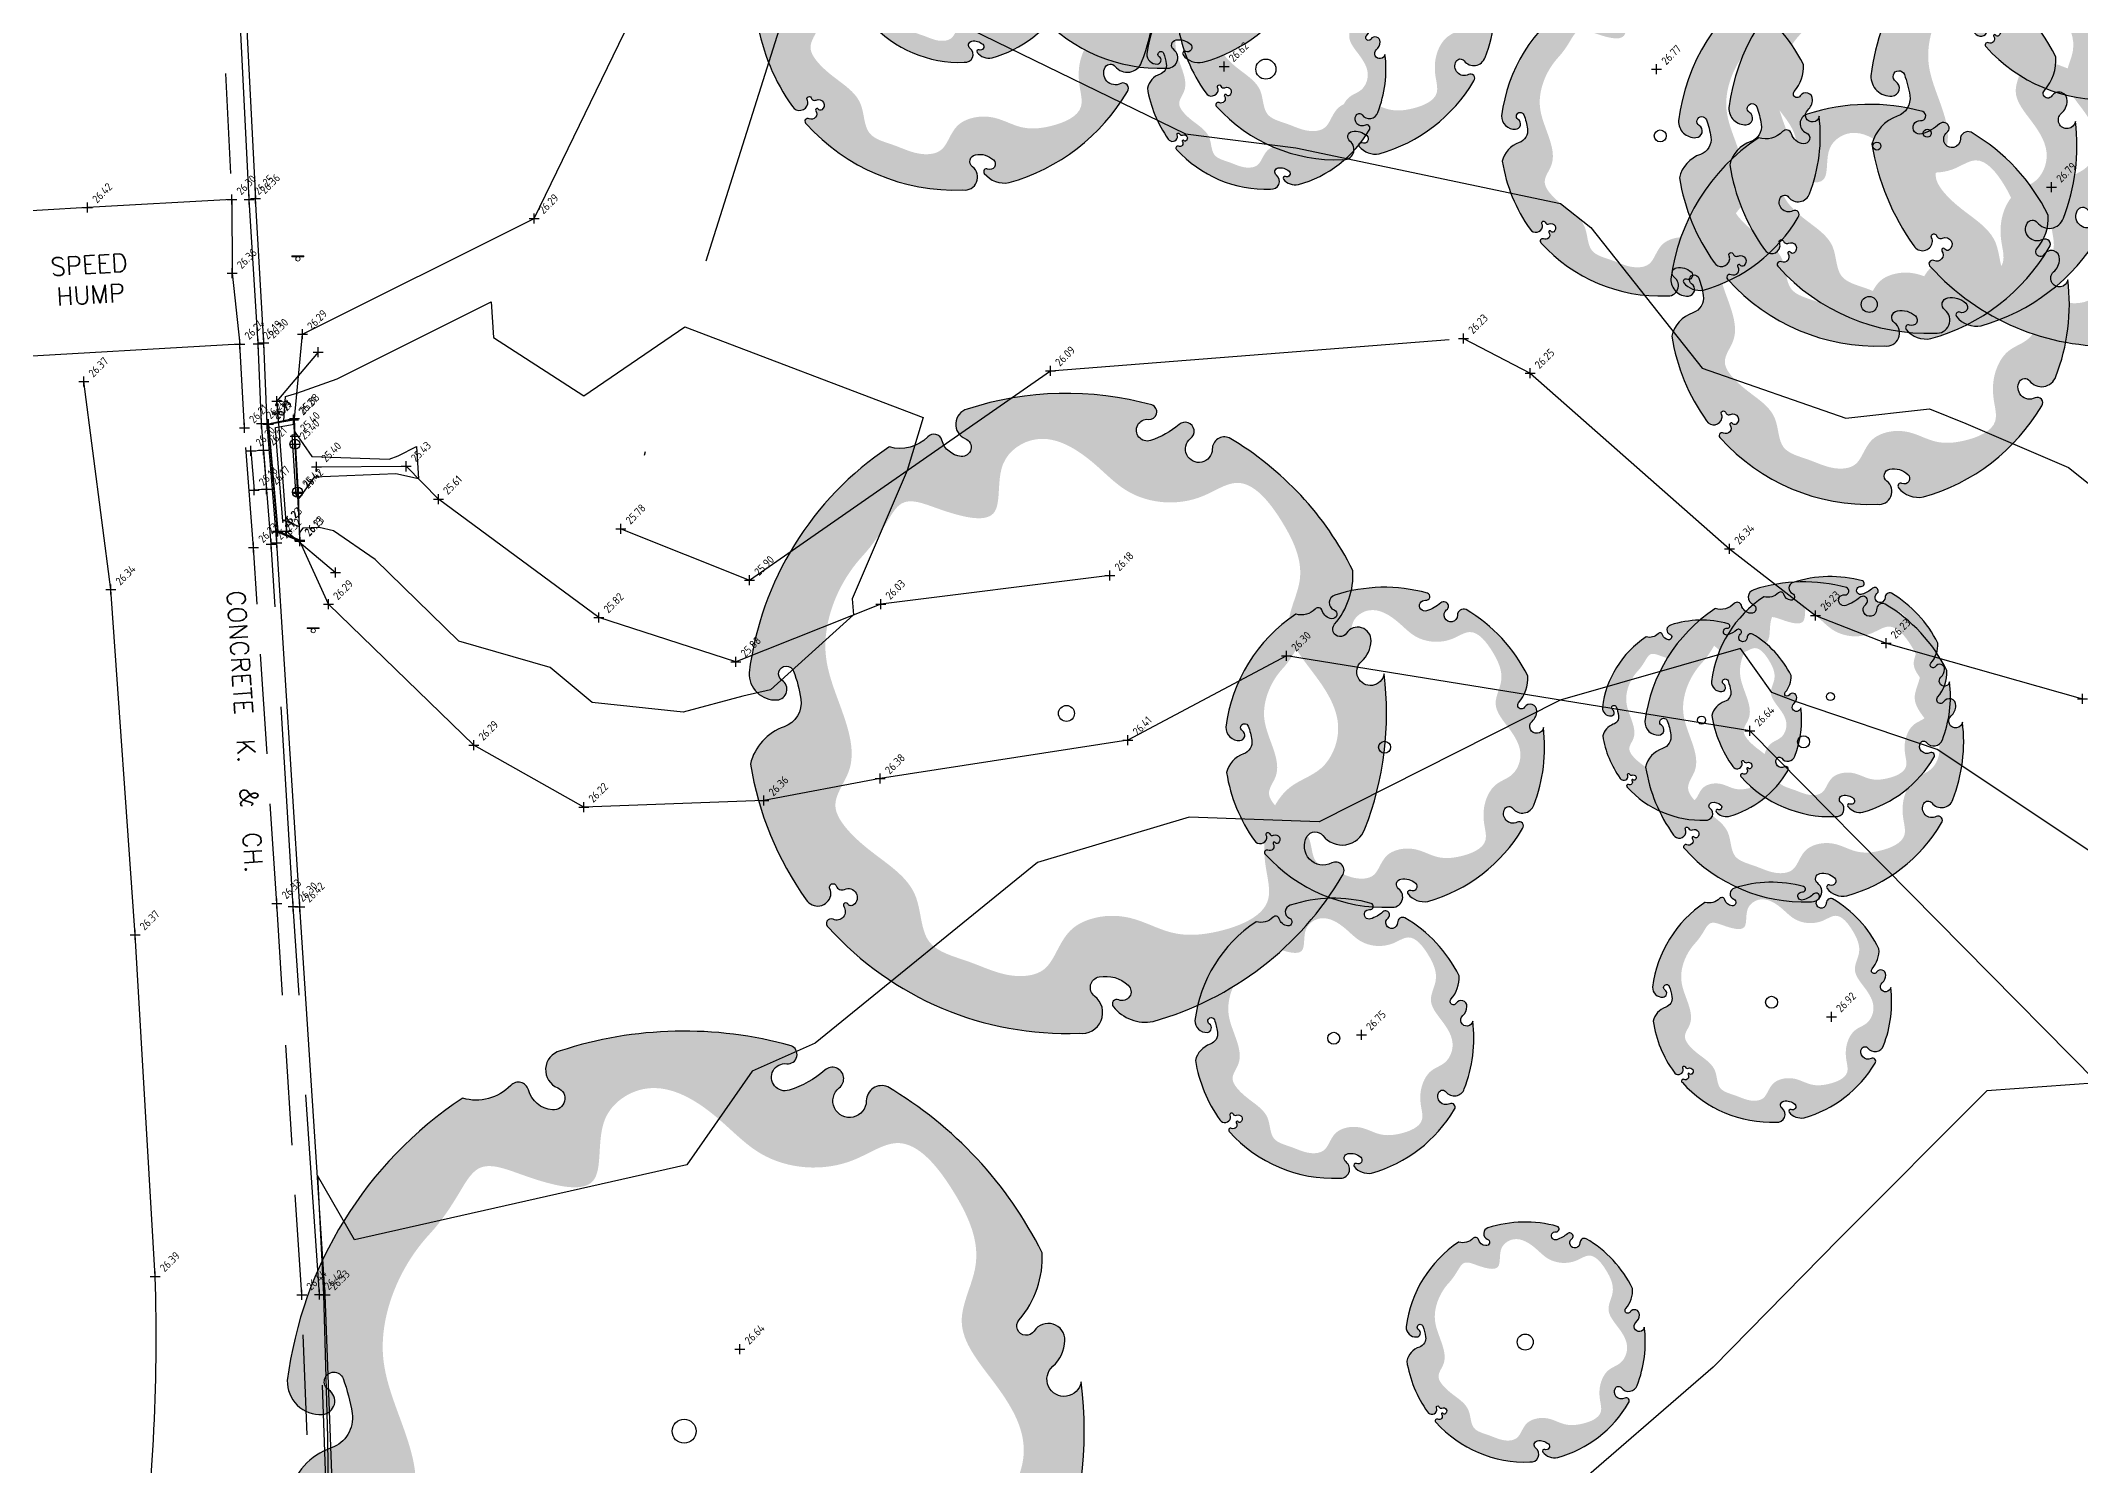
# Model space of a CAD drawing. Header units: metres. Extents: x 245957 to 247358, y 7418632 to 7419642.
# Drawn here: x 246377.6 to 246428.5, y 7418990.4 to 7419026 of the extents above; entities that cross this region are included whole.
import ezdxf
from ezdxf.enums import TextEntityAlignment as Align

# ---------------------------------------------------------------- set-up
doc = ezdxf.new("R2010")
doc.units = ezdxf.units.M
for name, pattern in [('DASHDOT', [10, 5, -2.5, 0, -2.5]), ('DASHED', [0.75, 0.5, -0.25]), ('HIDDEN', [0.375, 0.25, -0.125]), ('PHANTOM', [2.5, 1.25, -0.25, 0.25, -0.25, 0.25, -0.25])]:
    doc.linetypes.add(name, pattern=pattern)
for name, color, linetype in [('-TEXT', 7, 'Continuous'), ('102_TOP_OF_BANK', 37, 'PHANTOM'), ('102_TOP_OF_BANK-L', 37, 'PHANTOM'), ('102_TOP_OF_BANK-S', 37, 'PHANTOM'), ('103_TOE_OF_BATTER', 37, 'DASHDOT'), ('103_TOE_OF_BATTER-L', 37, 'DASHDOT'), ('103_TOE_OF_BATTER-S', 37, 'DASHDOT'), ('104_EXISTING_SURFACE-L', 35, 'Continuous'), ('104_EXISTING_SURFACE-S', 35, 'Continuous'), ('110_GROUND_BREAKLINE', 35, 'Continuous'), ('110_GROUND_BREAKLINE-L', 35, 'Continuous'), ('110_GROUND_BREAKLINE-S', 35, 'Continuous'), ('201_SINGLE_TREE-H', 63, 'Continuous'), ('201_SINGLE_TREE-S', 96, 'Continuous'), ('307_WING_WALL', 84, 'Continuous'), ('307_WING_WALL-L', 84, 'Continuous'), ('307_WING_WALL-S', 84, 'Continuous'), ('309_GRATED_PIT', 84, 'Continuous'), ('309_GRATED_PIT-L', 84, 'Continuous'), ('309_GRATED_PIT-S', 84, 'Continuous'), ('321_INVERT_OF_PIPE', 84, 'Continuous'), ('321_INVERT_OF_PIPE-L', 84, 'Continuous'), ('321_INVERT_OF_PIPE-S', 84, 'Continuous'), ('408_BACK_OF_KERB', 10, 'Continuous'), ('408_BACK_OF_KERB-L', 10, 'Continuous'), ('408_BACK_OF_KERB-S', 10, 'Continuous'), ('418_LANE_LINE_SOLID', 53, 'Continuous'), ('418_LANE_LINE_SOLID-L', 53, 'Continuous'), ('418_LANE_LINE_SOLID-S', 53, 'Continuous'), ('423_SPEED_HUMP', 163, 'Continuous'), ('423_SPEED_HUMP-L', 163, 'Continuous'), ('423_SPEED_HUMP-S', 163, 'Continuous'), ('501_GUARD_RAIL-BARR', 89, 'DASHDOT'), ('501_GUARD_RAIL-BARR-S', 89, 'Continuous'), ('503_SIGN-S', 89, 'Continuous'), ('Surface_Contours_Major', 4, 'Continuous'), ('Surface_Contours_Minor', 253, 'Continuous')]:
    doc.layers.add(name, color=color, linetype=linetype)
for name, color, linetype, true_color in [('406_LIP_OF_KERB', 7, 'HIDDEN', 0xff4100), ('406_LIP_OF_KERB-L', 7, 'HIDDEN', 0xff4100), ('406_LIP_OF_KERB-S', 7, 'HIDDEN', 0xff4100), ('407_INVERT_OF_KERB', 7, 'DASHED', 0xff4100), ('407_INVERT_OF_KERB-L', 7, 'DASHED', 0xff4100), ('407_INVERT_OF_KERB-S', 7, 'DASHED', 0xff4100)]:
    doc.layers.add(name, color=color, linetype=linetype, true_color=true_color)
doc.styles.add('ISO2.5', font='isocp.shx', dxfattribs={"height": 2.5})
doc.styles.get("Standard").update_dxf_attribs({"font": 'SIMPLEX.shx'})

# ---------------------------------------------------------------- blocks, each defined once
blk = doc.blocks.new('CROSS')
at = {"color": 0, "linetype": 'Continuous'}
for p, q in [((-0.5, 0), (0.5, 0)), ((0, -0.5), (0, 0.5))]:
    blk.add_line(p, q, dxfattribs=at)
blk = doc.blocks.new('503')
at = {"color": 0, "linetype": 'Continuous', "lineweight": 13}
for p, q in [((-0.51, 0.24), (0.49, 0.24)), ((-0.51, 0.18), (0.49, 0.18))]:
    blk.add_line(p, q, dxfattribs=at)
for p, q in [((-0.51, 0.24), (-0.51, 0.18)), ((0.49, 0.18), (0.49, 0.24))]:
    blk.add_line(p, q)
blk.add_circle((0, 0), 0.181, dxfattribs=at)
blk = doc.blocks.new('321')
at = {"layer": '321_INVERT_OF_PIPE', "color": 0, "linetype": 'Continuous'}
for p, q in [((-0.5, 0), (0.5, 0)), ((0, -0.5), (0, 0.5))]:
    blk.add_line(p, q, dxfattribs=at)
blk.add_circle((0, 0), 0.5, dxfattribs=at)
blk = doc.blocks.new('201T')
at = {"layer": '201_SINGLE_TREE-S'}
blk.add_circle((0, 0), 0.5, dxfattribs=at)
blk = doc.blocks.new('201C')
at = {"layer": '201_SINGLE_TREE-H', "transparency": 33554534}
h = blk.add_hatch(color=256, dxfattribs=at)
h.paths.add_polyline_path([(-0.3717, -0.3344, 0.222926), (0.0196, -0.4996, 0.770799), (0.0439, -0.4417, -0.650302), (0.0511, -0.4116, -0.234737), (0.0964, -0.4247, -0.847312), (0.0816, -0.4475, 0.78443), (0.0732, -0.4583, 0.276934), (0.1352, -0.4813, 0.193599), (0.4309, -0.2536, 0.800435), (0.4144, -0.2337, -0.75216), (0.3757, -0.1925, -0.528914), (0.4006, -0.1909, 0.594112), (0.4663, -0.1804, 0.123805), (0.4962, 0.0616, -1.41759), (0.4607, 0.0811, 0.206906), (0.4758, 0.1133, 0.759729), (0.4374, 0.1252, -1.073307), (0.4187, 0.1392, 0.194379), (0.4474, 0.2231, 0.144612), (0.2544, 0.4304, 0.53339), (0.2277, 0.4128, -1.592592), (0.1939, 0.4293, 1.030038), (0.1758, 0.4513, -0.10361), (0.1314, 0.4262, -1.238487), (0.1282, 0.4593, 0.884725), (0.1336, 0.4818, 0.147549), (-0.1551, 0.4753, 0.71725), (-0.1579, 0.4291, -0.864032), (-0.1646, 0.4015, -0.310704), (-0.1946, 0.4266, 0.58143), (-0.2167, 0.4321, -0.281558), (-0.2766, 0.4162), (-0.2775, 0.4159, 0.217121), (-0.4959, 0.0634), (-0.4959, 0.0634, 0.440011), (-0.4522, 0.021, 0.723973), (-0.4442, 0.0516, -1.384648), (-0.4262, 0.0659, -0.051107), (-0.4149, 0.0223, -0.361502), (-0.441, -0.0208, 0.256822), (-0.4937, -0.0791, 0.116166), (-0.4065, -0.2911, 0.67803), (-0.3682, -0.2843, 0.170035), (-0.3696, -0.274, -1.054701), (-0.3596, -0.2696, 0.431903), (-0.3468, -0.2749, -0.910728), (-0.3329, -0.2993, -0.42046), (-0.3418, -0.2976, 1.007885), (-0.3479, -0.3018, -0.766634), (-0.3646, -0.3216, 0.938602), (-0.3717, -0.3344)])
edge = h.paths.add_edge_path(flags=16)
edge.add_spline(control_points=[(-0.3177, 0.2468), (-0.303, 0.2628), (-0.2856, 0.2893), (-0.256, 0.3411), (-0.1928, 0.3155), (-0.0921, 0.286), (-0.1162, 0.3941), (-0.0359, 0.4462), (0.0392, 0.3985), (0.1028, 0.3299), (0.1957, 0.3214), (0.2784, 0.3804), (0.3442, 0.2961), (0.3785, 0.2147), (0.3303, 0.1307), (0.3915, 0.0592), (0.4378, -0.0139), (0.4055, -0.0919), (0.3459, -0.1091), (0.3102, -0.1666), (0.3057, -0.2282), (0.3286, -0.3091), (0.2408, -0.3447), (0.1647, -0.3496), (0.103, -0.3142), (0.0463, -0.3153), (0.0047, -0.3356), (-0.0139, -0.3682), (-0.0327, -0.4069), (-0.0927, -0.4151), (-0.1463, -0.3868), (-0.23, -0.3665), (-0.2245, -0.2773), (-0.2864, -0.2294), (-0.3344, -0.1941), (-0.3737, -0.1409), (-0.3276, -0.0866), (-0.344, -0.0009), (-0.3866, 0.0828), (-0.3665, 0.1796), (-0.3359, 0.2271), (-0.3177, 0.2468)], knot_values=[0, 0, 0, 0, 0.064972, 0.101243, 0.15652, 0.245586, 0.324463, 0.387907, 0.486094, 0.554514, 0.671826, 0.728629, 0.823661, 0.919885, 0.989953, 1.075257, 1.171704, 1.23593, 1.293575, 1.346478, 1.426142, 1.479146, 1.570817, 1.644481, 1.712561, 1.774901, 1.807, 1.846291, 1.885582, 1.928182, 2.007036, 2.074591, 2.151638, 2.226455, 2.293426, 2.340744, 2.397548, 2.47317, 2.587294, 2.673595, 2.754259, 2.754259, 2.754259, 2.754259], degree=3, periodic=0)
at = {"layer": '201_SINGLE_TREE-S'}
blk.add_lwpolyline([(-0.3717, -0.3344, 0.222926), (0.0196, -0.4996, 0.770799), (0.0439, -0.4417, -0.650302), (0.0511, -0.4116, -0.234737), (0.0964, -0.4247, -0.847312), (0.0816, -0.4475, 0.78443), (0.0732, -0.4583, 0.276934), (0.1352, -0.4813, 0.193599), (0.4309, -0.2536, 0.800435), (0.4144, -0.2337, -0.75216), (0.3757, -0.1925, -0.528914), (0.4006, -0.1909, 0.594112), (0.4663, -0.1804, 0.123805), (0.4962, 0.0616, -1.41759), (0.4607, 0.0811, 0.206906), (0.4758, 0.1133, 0.759729), (0.4374, 0.1252, -1.073307), (0.4187, 0.1392, 0.194379), (0.4474, 0.2231, 0.144612), (0.2544, 0.4304, 0.53339), (0.2277, 0.4128, -1.592592), (0.1939, 0.4293, 1.030038), (0.1758, 0.4513, -0.10361), (0.1314, 0.4262, -1.238487), (0.1282, 0.4593, 0.884725), (0.1336, 0.4818, 0.147549), (-0.1551, 0.4753, 0.71725), (-0.1579, 0.4291, -0.864032), (-0.1646, 0.4015, -0.310704), (-0.1946, 0.4266, 0.58143), (-0.2167, 0.4321, -0.281558), (-0.2766, 0.4162), (-0.2775, 0.4159, 0.217121), (-0.4959, 0.0634), (-0.4959, 0.0634, 0.440011), (-0.4522, 0.021, 0.723973), (-0.4442, 0.0516, -1.384648), (-0.4262, 0.0659, -0.051107), (-0.4149, 0.0223, -0.361502), (-0.441, -0.0208, 0.256822), (-0.4937, -0.0791, 0.116166), (-0.4065, -0.2911, 0.67803), (-0.3682, -0.2843, 0.170035), (-0.3696, -0.274, -1.054701), (-0.3596, -0.2696, 0.431903), (-0.3468, -0.2749, -0.910728), (-0.3329, -0.2993, -0.42046), (-0.3418, -0.2976, 1.007885), (-0.3479, -0.3018, -0.766634), (-0.3646, -0.3216, 0.938602), (-0.3717, -0.3344)], format="xyb", dxfattribs=at)
blk = doc.blocks.new('CK')
at = {"layer": '-TEXT'}
blk.add_text('CONCRETE  K.  &  CH.', height=0.45, dxfattribs=at).set_placement((-0.032, -0.236), align=Align.CENTER)

msp = doc.modelspace()

# ---------------------------------------------------------------- linework, layer by layer
at = {"layer": '102_TOP_OF_BANK', "ltscale": 20}
for p, q in [((246389.903, 7419021.547), (246394.233, 7419030.461)), ((246384.113, 7419018.65), (246389.903, 7419021.547)), ((246383.915, 7419016.546), (246384.113, 7419018.65)), ((246384.764, 7419011.901), (246384.049, 7419013.483)), ((246388.396, 7419008.381), (246384.764, 7419011.901)), ((246408.711, 7419010.612), (246404.748, 7419008.509)), ((246420.288, 7419008.735), (246408.711, 7419010.612)), ((246391.146, 7419006.833), (246388.396, 7419008.381)), ((246404.748, 7419008.509), (246398.556, 7419007.545)), ((246431.806, 7418997.075), (246420.288, 7419008.735)), ((246398.556, 7419007.545), (246395.648, 7419006.996)), ((246395.648, 7419006.996), (246391.146, 7419006.833))]:
    msp.add_line(p, q, dxfattribs=at)
at = {"layer": '103_TOE_OF_BATTER', "ltscale": 2}
for p, q in [((246397.211, 7419030.015), (246392.074, 7419013.788)), ((246402.809, 7419017.74), (246413.135, 7419018.547)), ((246413.135, 7419018.547), (246414.797, 7419017.677)), ((246395.287, 7419012.502), (246402.809, 7419017.74)), ((246414.797, 7419017.677), (246419.785, 7419013.286)), ((246384.468, 7419015.341), (246386.709, 7419015.35)), ((246386.709, 7419015.35), (246387.512, 7419014.531)), ((246391.524, 7419011.569), (246387.512, 7419014.531)), ((246392.074, 7419013.788), (246395.287, 7419012.502)), ((246419.785, 7419013.286), (246421.936, 7419011.624)), ((246404.297, 7419012.622), (246398.568, 7419011.908)), ((246398.568, 7419011.908), (246394.948, 7419010.467)), ((246394.948, 7419010.467), (246391.524, 7419011.569)), ((246421.936, 7419011.624), (246423.696, 7419010.929)), ((246423.696, 7419010.929), (246428.603, 7419009.535))]:
    msp.add_line(p, q, dxfattribs=at)
at = {"layer": '110_GROUND_BREAKLINE'}
for p, q in [((246383.915, 7419016.546), (246383.261, 7419016.408)), ((246383.936, 7419016.1), (246383.915, 7419016.546)), ((246383.261, 7419016.408), (246383.48, 7419013.714)), ((246384.016, 7419014.678), (246383.936, 7419016.1)), ((246384.049, 7419013.483), (246384.016, 7419014.678)), ((246383.48, 7419013.714), (246384.049, 7419013.483))]:
    msp.add_line(p, q, dxfattribs=at)
at = {"layer": '307_WING_WALL'}
for p, q in [((246383.269, 7419016.401), (246383.893, 7419016.514)), ((246383.893, 7419016.514), (246384.045, 7419013.502)), ((246383.269, 7419016.401), (246383.498, 7419013.727)), ((246384.045, 7419013.502), (246383.498, 7419013.727))]:
    msp.add_line(p, q, dxfattribs=at)
at = {"layer": '309_GRATED_PIT'}
for p, q in [((246382.824, 7419015.738), (246383.142, 7419015.755)), ((246382.824, 7419015.738), (246382.905, 7419014.752)), ((246383.142, 7419015.755), (246383.216, 7419014.777)), ((246383.216, 7419014.777), (246382.905, 7419014.752))]:
    msp.add_line(p, q, dxfattribs=at)
at = {"layer": '321_INVERT_OF_PIPE'}
msp.add_line((246383.928, 7419015.903), (246383.991, 7419014.704), dxfattribs=at)
at = {"layer": '406_LIP_OF_KERB', "ltscale": 10}
for p, q in [((246382.006, 7419028.911), (246382.347, 7419022.02)), ((246382.663, 7419016.314), (246382.547, 7419018.403)), ((246382.893, 7419013.325), (246382.663, 7419016.314)), ((246383.474, 7419004.422), (246382.893, 7419013.325)), ((246384.095, 7418994.643), (246383.474, 7419004.422)), ((246384.385, 7418987.395), (246384.095, 7418994.643))]:
    msp.add_line(p, q, dxfattribs=at)
at = {"layer": '407_INVERT_OF_KERB', "ltscale": 10}
for p, q in [((246382.784, 7419022.023), (246382.436, 7419028.924)), ((246383.007, 7419018.411), (246382.784, 7419022.023)), ((246383.088, 7419016.42), (246383.007, 7419018.411)), ((246383.336, 7419013.402), (246383.088, 7419016.42)), ((246383.883, 7419004.351), (246383.336, 7419013.402)), ((246384.537, 7418994.651), (246383.883, 7419004.351)), ((246384.794, 7418987.387), (246384.537, 7418994.651))]:
    msp.add_line(p, q, dxfattribs=at)
at = {"layer": '408_BACK_OF_KERB'}
for p, q in [((246382.589, 7419028.876), (246382.94, 7419022.045)), ((246383.152, 7419018.434), (246382.94, 7419022.045)), ((246383.23, 7419016.412), (246383.152, 7419018.434)), ((246383.478, 7419013.434), (246383.23, 7419016.412)), ((246384.052, 7419004.337), (246383.478, 7419013.434)), ((246384.682, 7418994.645), (246384.052, 7419004.337)), ((246384.952, 7418987.415), (246384.682, 7418994.645))]:
    msp.add_line(p, q, dxfattribs=at)
at = {"layer": '418_LANE_LINE_SOLID'}
for p, q in [((246379.325, 7419012.268), (246378.649, 7419017.467)), ((246379.931, 7419003.641), (246379.325, 7419012.268)), ((246380.433, 7418995.102), (246379.931, 7419003.641))]:
    msp.add_line(p, q, dxfattribs=at)
at = {"layer": '418_LANE_LINE_SOLID', "start_tangent": (0.493342, 0.869835), "end_tangent": (-0.03264, 0.999467)}
msp.add_spline([(246372.773, 7418967.147), (246375.638, 7418972.784), (246378.257, 7418979.356), (246379.997, 7418986.946), (246380.433, 7418995.102)], degree=3, dxfattribs=at)
at = {"layer": '423_SPEED_HUMP'}
for p, q in [((246378.743, 7419021.817), (246375.165, 7419021.609)), ((246382.347, 7419022.02), (246378.743, 7419021.817)), ((246382.347, 7419022.02), (246382.359, 7419020.175)), ((246382.359, 7419020.175), (246382.547, 7419018.403)), ((246382.547, 7419018.403), (246375.423, 7419017.99))]:
    msp.add_line(p, q, dxfattribs=at)
at = {"layer": '501_GUARD_RAIL-BARR'}
for p, q in [((246384.509, 7419018.203), (246383.476, 7419016.979)), ((246383.476, 7419016.979), (246383.715, 7419013.733)), ((246383.715, 7419013.733), (246384.944, 7419012.693))]:
    msp.add_line(p, q, dxfattribs=at)
at = {"layer": 'Surface_Contours_Major', "elevation": 26}
msp.add_lwpolyline([(246383.468, 7419015.943), (246383.442, 7419016.322), (246383.905, 7419016.407), (246383.907, 7419016.534), (246383.653, 7419016.49), (246383.693, 7419017.095), (246383.975, 7419017.18), (246384.986, 7419017.541), (246388.828, 7419019.46), (246388.888, 7419018.568), (246391.144, 7419017.108), (246393.671, 7419018.833), (246399.625, 7419016.567), (246399.231, 7419015.248), (246397.858, 7419012.036), (246397.884, 7419011.635), (246395.812, 7419009.766), (246395.12, 7419009.608), (246393.631, 7419009.209), (246391.354, 7419009.444), (246390.302, 7419010.324), (246388.023, 7419010.976), (246385.932, 7419013.018), (246384.893, 7419013.737), (246384.532, 7419013.821), (246384.122, 7419013.804), (246384.044, 7419013.696), (246384.037, 7419013.837), (246383.647, 7419014), (246383.628, 7419013.977)], close=True, dxfattribs=at)
at = {"layer": 'Surface_Contours_Major', "elevation": 27}
msp.add_lwpolyline([(246428.979, 7418999.937), (246426.219, 7418999.737), (246422.527, 7418996.043), (246419.377, 7418992.835), (246415.587, 7418989.554)], dxfattribs=at)
at = {"layer": 'Surface_Contours_Minor', "elevation": 26.5}
for points in [[(246400.816, 7419026.281), (246406.188, 7419023.657), (246408.942, 7419023.308), (246415.555, 7419021.92), (246416.314, 7419021.319), (246419.097, 7419017.805), (246422.691, 7419016.552), (246424.78, 7419016.787), (246425.688, 7419016.421), (246428.254, 7419015.322), (246433.016, 7419011.526)], [(246429.367, 7419005.35), (246424.977, 7419008.275), (246421.429, 7419009.47), (246420.839, 7419009.701), (246420.06, 7419010.796), (246415.552, 7419009.502), (246409.529, 7419006.467), (246406.274, 7419006.58), (246402.488, 7419005.449), (246396.929, 7419000.934), (246395.351, 7419000.236), (246393.72, 7418997.893), (246385.412, 7418996.019), (246384.489, 7418997.622), (246384.638, 7418994.647), (246384.742, 7418991.084), (246384.772, 7418988.047)]]:
    msp.add_lwpolyline(points, dxfattribs=at)
at = {"layer": 'Surface_Contours_Minor', "elevation": 25.5}
msp.add_lwpolyline([(246383.943, 7419014.848), (246383.855, 7419016.137), (246383.931, 7419016.151), (246383.932, 7419016.193), (246384.351, 7419015.596), (246386.281, 7419015.533), (246386.503, 7419015.612), (246386.964, 7419015.843), (246387.018, 7419015.034), (246386.448, 7419015.166), (246384.41, 7419015.081), (246384.02, 7419014.545), (246384.02, 7419014.564), (246383.967, 7419014.586), (246383.964, 7419014.583)], close=True, dxfattribs=at)

# ---------------------------------------------------------------- block references
at = {"layer": '-TEXT', "rotation": 273.7374301251751}
msp.add_blockref('CK', (246382.691, 7419008.688), dxfattribs=at)
at = {"layer": '102_TOP_OF_BANK-S', "xscale": 0.25, "yscale": 0.25, "zscale": 0.25}
for p in [(246389.903, 7419021.547), (246384.113, 7419018.65), (246384.764, 7419011.901), (246408.711, 7419010.612), (246420.288, 7419008.735), (246388.396, 7419008.381), (246404.748, 7419008.509), (246398.556, 7419007.545), (246391.146, 7419006.833), (246395.648, 7419006.996)]:
    msp.add_blockref('CROSS', p, dxfattribs=at)
at = {"layer": '103_TOE_OF_BATTER-S', "xscale": 0.25, "yscale": 0.25, "zscale": 0.25}
for p in [(246413.135, 7419018.547), (246402.809, 7419017.74), (246414.797, 7419017.677), (246384.468, 7419015.341), (246386.709, 7419015.35), (246387.512, 7419014.531), (246392.074, 7419013.788), (246419.785, 7419013.286), (246395.287, 7419012.502), (246404.297, 7419012.622), (246398.568, 7419011.908), (246391.524, 7419011.569), (246421.936, 7419011.624), (246423.696, 7419010.929), (246394.948, 7419010.467), (246428.603, 7419009.535)]:
    msp.add_blockref('CROSS', p, dxfattribs=at)
at = {"layer": '104_EXISTING_SURFACE-S', "xscale": 0.25, "yscale": 0.25, "zscale": 0.25}
for p in [(246407.151, 7419025.343), (246417.962, 7419025.273), (246427.833, 7419022.331), (246422.329, 7419001.591), (246410.582, 7419001.137), (246395.047, 7418993.287)]:
    msp.add_blockref('CROSS', p, dxfattribs=at)
at = {"layer": '110_GROUND_BREAKLINE-S', "xscale": 0.25, "yscale": 0.25, "zscale": 0.25}
for p in [(246383.261, 7419016.408), (246383.915, 7419016.546), (246383.936, 7419016.1), (246384.016, 7419014.678), (246383.48, 7419013.714), (246384.049, 7419013.483)]:
    msp.add_blockref('CROSS', p, dxfattribs=at)
at = {"layer": '201_SINGLE_TREE-S'}
for name, p, xscale, yscale, zscale in [('201C', (246405.54, 7419029.299), 8, 8, 8), ('201C', (246400.425, 7419027.255), 10, 10, 10), ('201C', (246429.171, 7419028.508), 8, 8, 8), ('201C', (246400.539, 7419028.447), 6, 6, 6), ('201C', (246409.945, 7419027.013), 8, 8, 8), ('201C', (246429.269, 7419024.352), 12, 12, 12), ('201C', (246424.725, 7419023.677), 10, 10, 10), ('201C', (246408.195, 7419025.278), 6, 6, 6), ('201C', (246423.467, 7419023.355), 10, 10, 10), ('201C', (246418.053, 7419023.607), 8, 8, 8), ('201T', (246408.195, 7419025.278), 0.5, 0.5, 0.5), ('201C', (246423.277, 7419019.397), 10, 10, 10), ('201T', (246418.053, 7419023.607), 0.3, 0.3, 0.3), ('201T', (246424.725, 7419023.677), 0.2, 0.2, 0.2), ('201T', (246423.467, 7419023.355), 0.2, 0.2, 0.2), ('201T', (246423.277, 7419019.397), 0.4, 0.4, 0.4), ('201C', (246403.211, 7419009.175), 16, 16, 16), ('201C', (246411.162, 7419008.327), 8, 8, 8), ('201C', (246421.636, 7419008.464), 8, 8, 8), ('201C', (246422.305, 7419009.594), 6, 6, 6), ('201C', (246419.084, 7419009.006), 5, 5, 5), ('201T', (246403.211, 7419009.175), 0.4, 0.4, 0.4), ('201T', (246422.305, 7419009.594), 0.2, 0.2, 0.2), ('201T', (246419.084, 7419009.006), 0.2, 0.2, 0.2), ('201T', (246411.162, 7419008.327), 0.3, 0.3, 0.3), ('201T', (246421.636, 7419008.464), 0.3, 0.3, 0.3), ('201C', (246420.835, 7419001.955), 6, 6, 6), ('201C', (246409.891, 7419001.054), 7, 7, 7), ('201T', (246420.835, 7419001.955), 0.3, 0.3, 0.3), ('201C', (246393.654, 7418991.233), 20, 20, 20), ('201T', (246409.891, 7419001.054), 0.3, 0.3, 0.3), ('201C', (246414.677, 7418993.462), 6, 6, 6), ('201T', (246414.677, 7418993.462), 0.4, 0.4, 0.4), ('201T', (246393.654, 7418991.233), 0.6, 0.6, 0.6)]:
    msp.add_blockref(name, p, dxfattribs=dict(at, xscale=xscale, yscale=yscale, zscale=zscale))
at = {"layer": '307_WING_WALL-S', "xscale": 0.25, "yscale": 0.25, "zscale": 0.25}
for p in [(246383.269, 7419016.401), (246383.893, 7419016.514), (246383.498, 7419013.727), (246384.045, 7419013.502)]:
    msp.add_blockref('CROSS', p, dxfattribs=at)
at = {"layer": '309_GRATED_PIT-S', "xscale": 0.25, "yscale": 0.25, "zscale": 0.25}
for p in [(246382.824, 7419015.738), (246383.142, 7419015.755), (246383.216, 7419014.777), (246382.905, 7419014.752)]:
    msp.add_blockref('CROSS', p, dxfattribs=at)
at = {"layer": '321_INVERT_OF_PIPE-S', "xscale": 0.25, "yscale": 0.25, "zscale": 0.25}
for p in [(246383.928, 7419015.903), (246383.991, 7419014.704)]:
    msp.add_blockref('321', p, dxfattribs=at)
at = {"layer": '406_LIP_OF_KERB-S', "xscale": 0.25, "yscale": 0.25, "zscale": 0.25}
for p in [(246382.663, 7419016.314), (246382.893, 7419013.325), (246383.474, 7419004.422), (246384.095, 7418994.643)]:
    msp.add_blockref('CROSS', p, dxfattribs=at)
at = {"layer": '407_INVERT_OF_KERB-S', "xscale": 0.25, "yscale": 0.25, "zscale": 0.25}
for p in [(246382.784, 7419022.023), (246383.007, 7419018.411), (246383.088, 7419016.42), (246383.336, 7419013.402), (246383.883, 7419004.351), (246384.537, 7418994.651)]:
    msp.add_blockref('CROSS', p, dxfattribs=at)
at = {"layer": '408_BACK_OF_KERB-S', "xscale": 0.25, "yscale": 0.25, "zscale": 0.25}
for p in [(246382.94, 7419022.045), (246383.152, 7419018.434), (246383.23, 7419016.412), (246383.478, 7419013.434), (246384.052, 7419004.337), (246384.682, 7418994.645)]:
    msp.add_blockref('CROSS', p, dxfattribs=at)
at = {"layer": '418_LANE_LINE_SOLID-S', "xscale": 0.25, "yscale": 0.25, "zscale": 0.25}
for p in [(246378.649, 7419017.467), (246379.325, 7419012.268), (246379.931, 7419003.641), (246380.433, 7418995.102)]:
    msp.add_blockref('CROSS', p, dxfattribs=at)
at = {"layer": '423_SPEED_HUMP-S', "xscale": 0.25, "yscale": 0.25, "zscale": 0.25}
for p in [(246382.347, 7419022.02), (246378.743, 7419021.817), (246382.359, 7419020.175), (246382.547, 7419018.403)]:
    msp.add_blockref('CROSS', p, dxfattribs=at)
at = {"layer": '501_GUARD_RAIL-BARR-S', "xscale": 0.25, "yscale": 0.25, "zscale": 0.25}
for p in [(246384.509, 7419018.203), (246383.476, 7419016.979), (246383.715, 7419013.733), (246384.944, 7419012.693)]:
    msp.add_blockref('CROSS', p, dxfattribs=at)
at = {"layer": '503_SIGN-S', "xscale": 0.3, "yscale": 0.3, "zscale": 0.3}
for p in [(246384.003, 7419020.536), (246384.385, 7419011.244)]:
    msp.add_blockref('503', p, dxfattribs=at)

# ---------------------------------------------------------------- texts
at = {"layer": '-TEXT', "insert": (246378.767, 7419020.615), "char_height": 0.45, "width": 1.37587, "attachment_point": 2, "rotation": 3.3232}
msp.add_mtext('SPEED\\PHUMP', dxfattribs=at)
at = {"layer": '102_TOP_OF_BANK-L', "style": 'ISO2.5'}
for s, p in [('26.29', (246390.07, 7419021.714)), ('26.29', (246384.281, 7419018.818)), ('26.29', (246384.931, 7419012.068)), ('26.30', (246408.879, 7419010.779)), ('26.64', (246420.455, 7419008.903)), ('26.29', (246388.564, 7419008.548)), ('26.41', (246404.915, 7419008.676)), ('26.38', (246398.724, 7419007.713)), ('26.22', (246391.313, 7419007.001)), ('26.36', (246395.815, 7419007.163))]:
    msp.add_text(s, height=0.2, rotation=45, dxfattribs=at).set_placement(p, align=Align.MIDDLE_LEFT)
at = {"layer": '103_TOE_OF_BATTER-L', "style": 'ISO2.5'}
for s, p in [('26.23', (246413.302, 7419018.714)), ('26.09', (246402.977, 7419017.907)), ('26.25', (246414.964, 7419017.844)), ('25.40', (246384.635, 7419015.508)), ('25.43', (246386.876, 7419015.517)), ('25.61', (246387.679, 7419014.699)), ('25.78', (246392.241, 7419013.956)), ('26.34', (246419.953, 7419013.453)), ('25.90', (246395.455, 7419012.67)), ('26.18', (246404.464, 7419012.789)), ('26.03', (246398.736, 7419012.075)), ('25.82', (246391.691, 7419011.737)), ('26.23', (246422.104, 7419011.792)), ('26.23', (246423.863, 7419011.096)), ('25.88', (246395.115, 7419010.635))]:
    msp.add_text(s, height=0.2, rotation=45, dxfattribs=at).set_placement(p, align=Align.MIDDLE_LEFT)
at = {"layer": '104_EXISTING_SURFACE-L', "style": 'ISO2.5'}
for s, p in [('26.62', (246407.318, 7419025.51)), ('26.77', (246418.13, 7419025.44)), ('26.79', (246428.001, 7419022.498)), ('26.92', (246422.497, 7419001.758)), ('26.75', (246410.749, 7419001.304)), ('26.64', (246395.214, 7418993.454))]:
    msp.add_text(s, height=0.2, rotation=45, dxfattribs=at).set_placement(p, align=Align.MIDDLE_LEFT)
at = {"layer": '110_GROUND_BREAKLINE-L', "style": 'ISO2.5'}
for s, p in [('26.19', (246383.428, 7419016.576)), ('25.88', (246384.083, 7419016.713)), ('25.40', (246384.104, 7419016.267)), ('25.42', (246384.184, 7419014.846)), ('26.22', (246383.648, 7419013.881)), ('26.13', (246384.217, 7419013.65))]:
    msp.add_text(s, height=0.2, rotation=45, dxfattribs=at).set_placement(p, align=Align.MIDDLE_LEFT)
at = {"layer": '307_WING_WALL-L', "style": 'ISO2.5'}
for s, p in [('26.21', (246383.437, 7419016.568)), ('26.21', (246384.061, 7419016.682)), ('26.23', (246383.665, 7419013.894)), ('26.23', (246384.213, 7419013.669))]:
    msp.add_text(s, height=0.2, rotation=45, dxfattribs=at).set_placement(p, align=Align.MIDDLE_LEFT)
at = {"layer": '309_GRATED_PIT-L', "style": 'ISO2.5'}
for s, p in [('26.20', (246382.992, 7419015.906)), ('26.21', (246383.309, 7419015.922)), ('26.18', (246383.072, 7419014.919)), ('26.17', (246383.383, 7419014.944))]:
    msp.add_text(s, height=0.2, rotation=45, dxfattribs=at).set_placement(p, align=Align.MIDDLE_LEFT)
at = {"layer": '321_INVERT_OF_PIPE-L', "style": 'ISO2.5'}
for s, p in [('25.40', (246384.095, 7419016.07)), ('25.41', (246384.158, 7419014.871))]:
    msp.add_text(s, height=0.2, rotation=45, dxfattribs=at).set_placement(p, align=Align.MIDDLE_LEFT)
at = {"layer": '406_LIP_OF_KERB-L', "style": 'ISO2.5'}
for s, p in [('26.21', (246382.831, 7419016.482)), ('26.23', (246383.06, 7419013.493)), ('26.33', (246383.642, 7419004.59)), ('26.44', (246384.262, 7418994.81))]:
    msp.add_text(s, height=0.2, rotation=45, dxfattribs=at).set_placement(p, align=Align.MIDDLE_LEFT)
at = {"layer": '407_INVERT_OF_KERB-L', "style": 'ISO2.5'}
for s, p in [('26.25', (246382.951, 7419022.19)), ('26.19', (246383.175, 7419018.578)), ('26.20', (246383.255, 7419016.587)), ('26.21', (246383.503, 7419013.569)), ('26.30', (246384.05, 7419004.518)), ('26.42', (246384.704, 7418994.818))]:
    msp.add_text(s, height=0.2, rotation=45, dxfattribs=at).set_placement(p, align=Align.MIDDLE_LEFT)
at = {"layer": '408_BACK_OF_KERB-L', "style": 'ISO2.5'}
for s, p in [('26.36', (246383.108, 7419022.212)), ('26.30', (246383.319, 7419018.601)), ('26.33', (246383.397, 7419016.579)), ('26.32', (246383.645, 7419013.601)), ('26.42', (246384.22, 7419004.505)), ('26.53', (246384.85, 7418994.813))]:
    msp.add_text(s, height=0.2, rotation=45, dxfattribs=at).set_placement(p, align=Align.MIDDLE_LEFT)
at = {"layer": '418_LANE_LINE_SOLID-L', "style": 'ISO2.5'}
for s, p in [('26.37', (246378.816, 7419017.634)), ('26.34', (246379.492, 7419012.435)), ('26.37', (246380.098, 7419003.808)), ('26.39', (246380.6, 7418995.27))]:
    msp.add_text(s, height=0.2, rotation=45, dxfattribs=at).set_placement(p, align=Align.MIDDLE_LEFT)
at = {"layer": '423_SPEED_HUMP-L', "style": 'ISO2.5'}
for s, p in [('26.30', (246382.515, 7419022.187)), ('26.42', (246378.91, 7419021.984)), ('26.36', (246382.526, 7419020.343)), ('26.24', (246382.714, 7419018.57))]:
    msp.add_text(s, height=0.2, rotation=45, dxfattribs=at).set_placement(p, align=Align.MIDDLE_LEFT)

doc.saveas('drawing.dxf')
